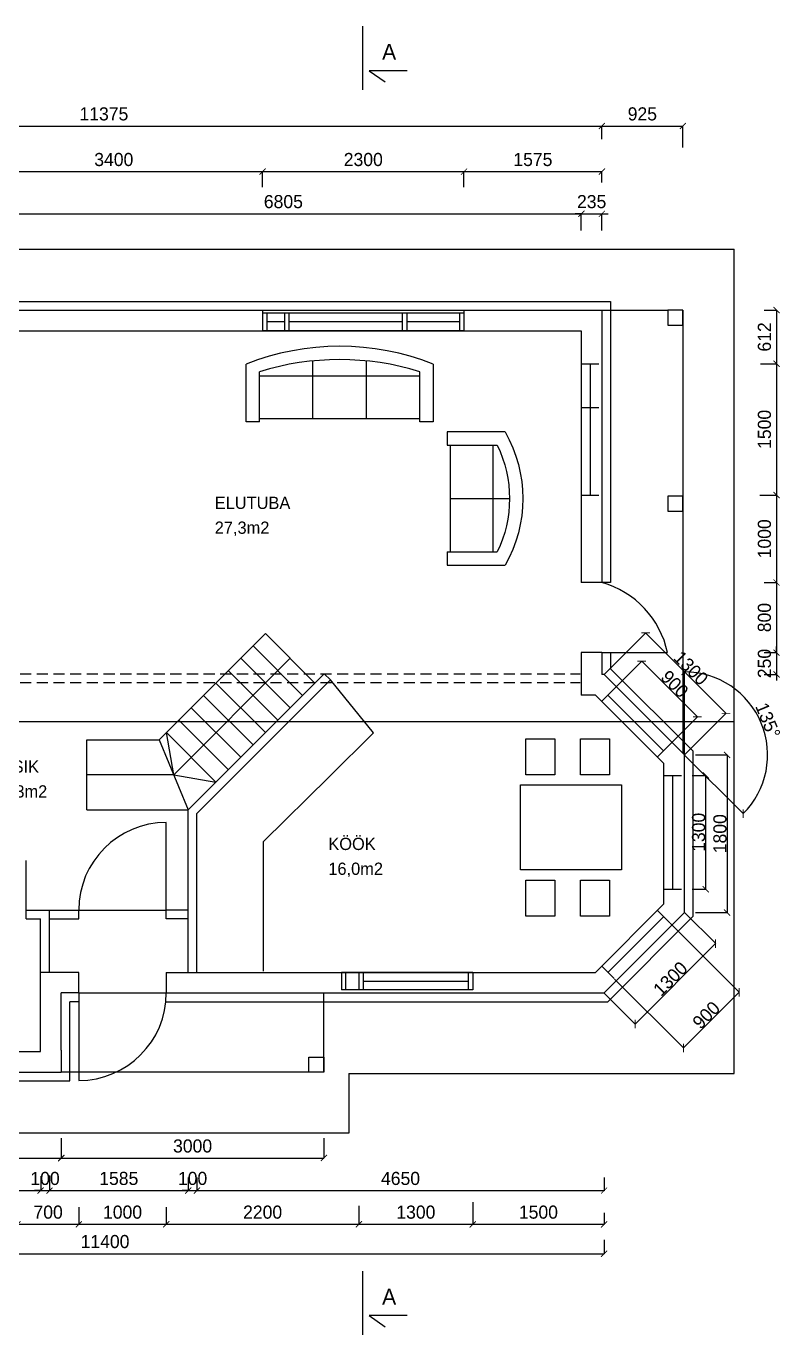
# Model space of a CAD drawing. Header units: millimetres. Extents: x -183747 to 314141, y 291435 to 411008.
# Drawn here: x -172692 to -164049, y 386376 to 401326 of the extents above; entities that cross this region are included whole.
import ezdxf

# ---------------------------------------------------------------- set-up
doc = ezdxf.new("R2010")
doc.units = ezdxf.units.MM
doc.linetypes.add('HIDDEN', pattern=[9.525, 6.35, -3.175])
for name, color, linetype in [('kivivooder', 254, 'Continuous'), ('kollane', 5, 'Continuous'), ('pun', 1, 'Continuous'), ('uks', 5, 'Continuous')]:
    doc.layers.add(name, color=color, linetype=linetype)
doc.dimstyles.new('ISO-25', dxfattribs={"dimtxt": 2.5, "dimasz": 2.5, "dimexe": 1.25, "dimexo": 0.625, "dimgap": 6.25, "dimtad": 1, "dimdec": 0, "dimtxsty": 'Standard', "dimcen": 2.5, "dimadec": 0, "dimazin": 0, "dimtfac": 1, "dimtdec": 0, "dimtmove": 0, "dimatfit": 3, "dimfxl": 0, "dimarcsym": 0})

# ---------------------------------------------------------------- blocks, each defined once
blk = doc.blocks.new('_ArchTick')
at = {"color": 0, "linetype": 'ByBlock', "const_width": 0.15}
blk.add_lwpolyline([(-0.5, -0.5), (0.5, 0.5)], dxfattribs=at)
blk = doc.blocks.new('*D58')
at = {"layer": 'Defpoints', "color": 0}
for p in [(-166116, 400185), (-177491, 399934), (-166116, 400029)]:
    blk.add_point(p, dxfattribs=at)
at = {"layer": 'pun', "color": 0, "lineweight": -2}
for p, q in [((-177491, 399940), (-177491, 400186)), ((-177491, 400185), (-166116, 400185)), ((-166116, 400036), (-166116, 400186))]:
    blk.add_line(p, q, dxfattribs=at)
at = {"layer": 'pun', "color": 0, "lineweight": -2, "xscale": 70, "yscale": 70, "zscale": 70, "rotation": 180}
blk.add_blockref('_ArchTick', (-177491, 400185), dxfattribs=at)
at = {"layer": 'pun', "color": 0, "lineweight": -2, "xscale": 70, "yscale": 70, "zscale": 70}
blk.add_blockref('_ArchTick', (-166116, 400185), dxfattribs=at)
at = {"layer": 'pun', "color": 0, "insert": (-171804, 400323), "char_height": 150, "attachment_point": 5}
blk.add_mtext('11375', dxfattribs=at)
blk = doc.blocks.new('*D56')
at = {"layer": 'Defpoints', "color": 0}
for p in [(-177491, 388630), (-172291, 388630), (-172291, 388394)]:
    blk.add_point(p, dxfattribs=at)
at = {"layer": 'pun', "color": 0, "lineweight": -2}
for p, q in [((-177491, 388623), (-177491, 388393)), ((-172291, 388623), (-172291, 388393)), ((-177491, 388394), (-172291, 388394))]:
    blk.add_line(p, q, dxfattribs=at)
at = {"layer": 'pun', "color": 0, "lineweight": -2, "xscale": 70, "yscale": 70, "zscale": 70, "rotation": 180}
blk.add_blockref('_ArchTick', (-177491, 388394), dxfattribs=at)
at = {"layer": 'pun', "color": 0, "lineweight": -2, "xscale": 70, "yscale": 70, "zscale": 70}
blk.add_blockref('_ArchTick', (-172291, 388394), dxfattribs=at)
at = {"layer": 'pun', "color": 0, "insert": (-174891, 388532), "char_height": 150, "attachment_point": 5}
blk.add_mtext('5200', dxfattribs=at)
blk = doc.blocks.new('*D54')
at = {"layer": 'Defpoints', "color": 0}
for p in [(-177491, 387467), (-166091, 387466), (-166091, 387303)]:
    blk.add_point(p, dxfattribs=at)
at = {"layer": 'pun', "color": 0, "lineweight": -2}
for p, q in [((-177491, 387461), (-177491, 387302)), ((-166091, 387460), (-166091, 387302)), ((-177491, 387303), (-166091, 387303))]:
    blk.add_line(p, q, dxfattribs=at)
at = {"layer": 'pun', "color": 0, "lineweight": -2, "xscale": 70, "yscale": 70, "zscale": 70, "rotation": 180}
blk.add_blockref('_ArchTick', (-177491, 387303), dxfattribs=at)
at = {"layer": 'pun', "color": 0, "lineweight": -2, "xscale": 70, "yscale": 70, "zscale": 70}
blk.add_blockref('_ArchTick', (-166091, 387303), dxfattribs=at)
at = {"layer": 'pun', "color": 0, "insert": (-171791, 387441), "char_height": 150, "attachment_point": 5}
blk.add_mtext('11400', dxfattribs=at)
blk = doc.blocks.new('*D38')
at = {"layer": 'Defpoints', "color": 0}
for p in [(-172426, 388195), (-170841, 388179), (-170841, 388024)]:
    blk.add_point(p, dxfattribs=at)
at = {"layer": 'pun', "color": 0, "lineweight": -2}
for p, q in [((-172426, 388189), (-172426, 388023)), ((-170841, 388172), (-170841, 388023)), ((-172426, 388024), (-170841, 388024))]:
    blk.add_line(p, q, dxfattribs=at)
at = {"layer": 'pun', "color": 0, "lineweight": -2, "xscale": 70, "yscale": 70, "zscale": 70, "rotation": 180}
blk.add_blockref('_ArchTick', (-172426, 388024), dxfattribs=at)
at = {"layer": 'pun', "color": 0, "lineweight": -2, "xscale": 70, "yscale": 70, "zscale": 70}
blk.add_blockref('_ArchTick', (-170841, 388024), dxfattribs=at)
at = {"layer": 'pun', "color": 0, "insert": (-171634, 388162), "char_height": 150, "attachment_point": 5}
blk.add_mtext('1585', dxfattribs=at)
blk = doc.blocks.new('*D36')
at = {"layer": 'Defpoints', "color": 0}
for p in [(-173641, 388212), (-172526, 388197), (-172526, 388024)]:
    blk.add_point(p, dxfattribs=at)
at = {"layer": 'pun', "color": 0, "lineweight": -2}
for p, q in [((-173641, 388205), (-173641, 388023)), ((-172526, 388190), (-172526, 388023)), ((-173641, 388024), (-172526, 388024))]:
    blk.add_line(p, q, dxfattribs=at)
at = {"layer": 'pun', "color": 0, "lineweight": -2, "xscale": 70, "yscale": 70, "zscale": 70, "rotation": 180}
blk.add_blockref('_ArchTick', (-173641, 388024), dxfattribs=at)
at = {"layer": 'pun', "color": 0, "lineweight": -2, "xscale": 70, "yscale": 70, "zscale": 70}
blk.add_blockref('_ArchTick', (-172526, 388024), dxfattribs=at)
at = {"layer": 'pun', "color": 0, "insert": (-173084, 388162), "char_height": 150, "attachment_point": 5}
blk.add_mtext('1115', dxfattribs=at)
blk = doc.blocks.new('*D35')
at = {"layer": 'Defpoints', "color": 0}
for p in [(-172791, 387841), (-172091, 387839), (-172091, 387639)]:
    blk.add_point(p, dxfattribs=at)
at = {"layer": 'pun', "color": 0, "lineweight": -2}
for p, q in [((-172791, 387835), (-172791, 387638)), ((-172091, 387833), (-172091, 387638)), ((-172791, 387639), (-172091, 387639))]:
    blk.add_line(p, q, dxfattribs=at)
at = {"layer": 'pun', "color": 0, "lineweight": -2, "xscale": 70, "yscale": 70, "zscale": 70, "rotation": 180}
blk.add_blockref('_ArchTick', (-172791, 387639), dxfattribs=at)
at = {"layer": 'pun', "color": 0, "lineweight": -2, "xscale": 70, "yscale": 70, "zscale": 70}
blk.add_blockref('_ArchTick', (-172091, 387639), dxfattribs=at)
at = {"layer": 'pun', "color": 0, "insert": (-172441, 387777), "char_height": 150, "attachment_point": 5}
blk.add_mtext('700', dxfattribs=at)
blk = doc.blocks.new('*D34')
at = {"layer": 'Defpoints', "color": 0}
for p in [(-172526, 388197), (-172426, 388201), (-172426, 388024)]:
    blk.add_point(p, dxfattribs=at)
at = {"layer": 'pun', "color": 0, "lineweight": -2}
for p, q in [((-172526, 388190), (-172526, 388023)), ((-172426, 388195), (-172426, 388023)), ((-172526, 388024), (-172596, 388024)), ((-172526, 388024), (-172426, 388024)), ((-172426, 388024), (-172356, 388024))]:
    blk.add_line(p, q, dxfattribs=at)
at = {"layer": 'pun', "color": 0, "lineweight": -2, "xscale": 70, "yscale": 70, "zscale": 70}
blk.add_blockref('_ArchTick', (-172526, 388024), dxfattribs=at)
at = {"layer": 'pun', "color": 0, "lineweight": -2, "xscale": 70, "yscale": 70, "zscale": 70, "rotation": 180}
blk.add_blockref('_ArchTick', (-172426, 388024), dxfattribs=at)
at = {"layer": 'pun', "color": 0, "insert": (-172476, 388162), "char_height": 150, "attachment_point": 5}
blk.add_mtext('100', dxfattribs=at)
blk = doc.blocks.new('*D31')
at = {"layer": 'Defpoints', "color": 0}
for p in [(-166351, 399183), (-173156, 399036), (-166351, 398985)]:
    blk.add_point(p, dxfattribs=at)
at = {"layer": 'pun', "color": 0, "lineweight": -2}
for p, q in [((-173156, 399042), (-173156, 399184)), ((-173156, 399183), (-166351, 399183)), ((-166351, 398991), (-166351, 399184))]:
    blk.add_line(p, q, dxfattribs=at)
at = {"layer": 'pun', "color": 0, "lineweight": -2, "xscale": 70, "yscale": 70, "zscale": 70, "rotation": 180}
blk.add_blockref('_ArchTick', (-173156, 399183), dxfattribs=at)
at = {"layer": 'pun', "color": 0, "lineweight": -2, "xscale": 70, "yscale": 70, "zscale": 70}
blk.add_blockref('_ArchTick', (-166351, 399183), dxfattribs=at)
at = {"layer": 'pun', "color": 0, "insert": (-169754, 399321), "char_height": 150, "attachment_point": 5}
blk.add_mtext('6805', dxfattribs=at)
blk = doc.blocks.new('*D28')
at = {"layer": 'Defpoints', "color": 0}
for p in [(-169991, 399664), (-173391, 399530), (-169991, 399480)]:
    blk.add_point(p, dxfattribs=at)
at = {"layer": 'pun', "color": 0, "lineweight": -2}
for p, q in [((-173391, 399537), (-173391, 399666)), ((-173391, 399664), (-169991, 399664)), ((-169991, 399487), (-169991, 399666))]:
    blk.add_line(p, q, dxfattribs=at)
at = {"layer": 'pun', "color": 0, "lineweight": -2, "xscale": 70, "yscale": 70, "zscale": 70, "rotation": 180}
blk.add_blockref('_ArchTick', (-173391, 399664), dxfattribs=at)
at = {"layer": 'pun', "color": 0, "lineweight": -2, "xscale": 70, "yscale": 70, "zscale": 70}
blk.add_blockref('_ArchTick', (-169991, 399664), dxfattribs=at)
at = {"layer": 'pun', "color": 0, "insert": (-171691, 399802), "char_height": 150, "attachment_point": 5}
blk.add_mtext('3400', dxfattribs=at)
blk = doc.blocks.new('Sofa - Roundback Loveseat 5 ft.')
at = {"linetype": 'Continuous'}
for p, q in [((-24, -33.99998), (-24, -11.46958)), ((0, -32.44198), (0, -5.99998)), ((24.00004, -33.99998), (24.00004, -11.46958)), ((-23.9998, -13.38178), (23.99986, -13.38178)), ((-24, -32.44198), (24.00004, -32.44198))]:
    blk.add_line(p, q, dxfattribs=at)
for points in [[(-24, -33.99998), (-30, -33.99998), (-30, -7.99998)], [(30.00004, -7.99998), (30.00004, -33.99998), (24.00004, -33.99998)]]:
    blk.add_lwpolyline(points, dxfattribs=at)
for centre, radius, start, end in [((0, -60.24998), 60.24998, 60.13715, 119.8628), ((0, -61.38438), 55.38444, 64.32083, 115.6792)]:
    blk.add_arc(centre, radius, start, end, dxfattribs=at)
blk = doc.blocks.new('*D19')
at = {"layer": 'Defpoints', "color": 0}
for p in [(-164317, 395970), (-164267, 394970), (-164121, 394970)]:
    blk.add_point(p, dxfattribs=at)
at = {"layer": 'pun', "color": 0, "lineweight": -2}
for p, q in [((-164311, 395970), (-164120, 395970)), ((-164121, 395970), (-164121, 394970)), ((-164261, 394970), (-164120, 394970))]:
    blk.add_line(p, q, dxfattribs=at)
at = {"layer": 'pun', "color": 0, "lineweight": -2, "xscale": 70, "yscale": 70, "zscale": 70}
for p, rotation in [((-164121, 395970), 90), ((-164121, 394970), 270)]:
    blk.add_blockref('_ArchTick', p, dxfattribs=dict(at, rotation=rotation))
at = {"layer": 'pun', "color": 0, "insert": (-164259, 395470), "char_height": 150, "attachment_point": 5, "rotation": 90}
blk.add_mtext('1000', dxfattribs=at)
blk = doc.blocks.new('*D17')
at = {"layer": 'Defpoints', "color": 0}
for p in [(-167591, 387735), (-166091, 387775), (-166091, 387639)]:
    blk.add_point(p, dxfattribs=at)
at = {"layer": 'pun', "color": 0, "lineweight": -2}
for p, q in [((-167591, 387729), (-167591, 387638)), ((-166091, 387769), (-166091, 387638)), ((-167591, 387639), (-166091, 387639))]:
    blk.add_line(p, q, dxfattribs=at)
at = {"layer": 'pun', "color": 0, "lineweight": -2, "xscale": 70, "yscale": 70, "zscale": 70, "rotation": 180}
blk.add_blockref('_ArchTick', (-167591, 387639), dxfattribs=at)
at = {"layer": 'pun', "color": 0, "lineweight": -2, "xscale": 70, "yscale": 70, "zscale": 70}
blk.add_blockref('_ArchTick', (-166091, 387639), dxfattribs=at)
at = {"layer": 'pun', "color": 0, "insert": (-166841, 387777), "char_height": 150, "attachment_point": 5}
blk.add_mtext('1500', dxfattribs=at)
blk = doc.blocks.new('*D16')
at = {"layer": 'Defpoints', "color": 0}
for p in [(-170741, 388178), (-166091, 388179), (-166091, 388024)]:
    blk.add_point(p, dxfattribs=at)
at = {"layer": 'pun', "color": 0, "lineweight": -2}
for p, q in [((-170741, 388172), (-170741, 388023)), ((-166091, 388172), (-166091, 388023)), ((-170741, 388024), (-166091, 388024))]:
    blk.add_line(p, q, dxfattribs=at)
at = {"layer": 'pun', "color": 0, "lineweight": -2, "xscale": 70, "yscale": 70, "zscale": 70, "rotation": 180}
blk.add_blockref('_ArchTick', (-170741, 388024), dxfattribs=at)
at = {"layer": 'pun', "color": 0, "lineweight": -2, "xscale": 70, "yscale": 70, "zscale": 70}
blk.add_blockref('_ArchTick', (-166091, 388024), dxfattribs=at)
at = {"layer": 'pun', "color": 0, "insert": (-168416, 388162), "char_height": 150, "attachment_point": 5}
blk.add_mtext('4650', dxfattribs=at)
blk = doc.blocks.new('*D14')
at = {"layer": 'Defpoints', "color": 0}
for p in [(-172091, 387839), (-171091, 387839), (-171091, 387639)]:
    blk.add_point(p, dxfattribs=at)
at = {"layer": 'pun', "color": 0, "lineweight": -2}
for p, q in [((-172091, 387833), (-172091, 387638)), ((-171091, 387833), (-171091, 387638)), ((-172091, 387639), (-171091, 387639))]:
    blk.add_line(p, q, dxfattribs=at)
at = {"layer": 'pun', "color": 0, "lineweight": -2, "xscale": 70, "yscale": 70, "zscale": 70, "rotation": 180}
blk.add_blockref('_ArchTick', (-172091, 387639), dxfattribs=at)
at = {"layer": 'pun', "color": 0, "lineweight": -2, "xscale": 70, "yscale": 70, "zscale": 70}
blk.add_blockref('_ArchTick', (-171091, 387639), dxfattribs=at)
at = {"layer": 'pun', "color": 0, "insert": (-171591, 387777), "char_height": 150, "attachment_point": 5}
blk.add_mtext('1000', dxfattribs=at)
blk = doc.blocks.new('*D13')
at = {"layer": 'Defpoints', "color": 0}
for p in [(-172291, 388630), (-169291, 388630), (-169291, 388396)]:
    blk.add_point(p, dxfattribs=at)
at = {"layer": 'pun', "color": 0, "lineweight": -2}
for p, q in [((-172291, 388624), (-172291, 388394)), ((-169291, 388624), (-169291, 388394)), ((-172291, 388396), (-169291, 388396))]:
    blk.add_line(p, q, dxfattribs=at)
at = {"layer": 'pun', "color": 0, "lineweight": -2, "xscale": 70, "yscale": 70, "zscale": 70, "rotation": 180}
blk.add_blockref('_ArchTick', (-172291, 388396), dxfattribs=at)
at = {"layer": 'pun', "color": 0, "lineweight": -2, "xscale": 70, "yscale": 70, "zscale": 70}
blk.add_blockref('_ArchTick', (-169291, 388396), dxfattribs=at)
at = {"layer": 'pun', "color": 0, "insert": (-170791, 388533), "char_height": 150, "attachment_point": 5}
blk.add_mtext('3000', dxfattribs=at)
blk = doc.blocks.new('*D12')
at = {"layer": 'Defpoints', "color": 0}
for p in [(-170841, 388172), (-170741, 388178), (-170741, 388024)]:
    blk.add_point(p, dxfattribs=at)
at = {"layer": 'pun', "color": 0, "lineweight": -2}
for p, q in [((-170841, 388166), (-170841, 388023)), ((-170741, 388172), (-170741, 388023)), ((-170841, 388024), (-170911, 388024)), ((-170841, 388024), (-170741, 388024)), ((-170741, 388024), (-170671, 388024))]:
    blk.add_line(p, q, dxfattribs=at)
at = {"layer": 'pun', "color": 0, "lineweight": -2, "xscale": 70, "yscale": 70, "zscale": 70}
blk.add_blockref('_ArchTick', (-170841, 388024), dxfattribs=at)
at = {"layer": 'pun', "color": 0, "lineweight": -2, "xscale": 70, "yscale": 70, "zscale": 70, "rotation": 180}
blk.add_blockref('_ArchTick', (-170741, 388024), dxfattribs=at)
at = {"layer": 'pun', "color": 0, "insert": (-170791, 388162), "char_height": 150, "attachment_point": 5}
blk.add_mtext('100', dxfattribs=at)
blk = doc.blocks.new('*D11')
at = {"layer": 'Defpoints', "color": 0}
for p in [(-171091, 387833), (-168891, 387735), (-168891, 387639)]:
    blk.add_point(p, dxfattribs=at)
at = {"layer": 'pun', "color": 0, "lineweight": -2}
for p, q in [((-171091, 387827), (-171091, 387638)), ((-168891, 387729), (-168891, 387638)), ((-171091, 387639), (-168891, 387639))]:
    blk.add_line(p, q, dxfattribs=at)
at = {"layer": 'pun', "color": 0, "lineweight": -2, "xscale": 70, "yscale": 70, "zscale": 70, "rotation": 180}
blk.add_blockref('_ArchTick', (-171091, 387639), dxfattribs=at)
at = {"layer": 'pun', "color": 0, "lineweight": -2, "xscale": 70, "yscale": 70, "zscale": 70}
blk.add_blockref('_ArchTick', (-168891, 387639), dxfattribs=at)
at = {"layer": 'pun', "color": 0, "insert": (-169991, 387777), "char_height": 150, "attachment_point": 5}
blk.add_mtext('2200', dxfattribs=at)
blk = doc.blocks.new('*D10')
at = {"layer": 'Defpoints', "color": 0}
for p in [(-168891, 387857), (-167591, 387899), (-167591, 387639)]:
    blk.add_point(p, dxfattribs=at)
at = {"layer": 'pun', "color": 0, "lineweight": -2}
for p, q in [((-168891, 387851), (-168891, 387638)), ((-167591, 387893), (-167591, 387638)), ((-168891, 387639), (-167591, 387639))]:
    blk.add_line(p, q, dxfattribs=at)
at = {"layer": 'pun', "color": 0, "lineweight": -2, "xscale": 70, "yscale": 70, "zscale": 70, "rotation": 180}
blk.add_blockref('_ArchTick', (-168891, 387639), dxfattribs=at)
at = {"layer": 'pun', "color": 0, "lineweight": -2, "xscale": 70, "yscale": 70, "zscale": 70}
blk.add_blockref('_ArchTick', (-167591, 387639), dxfattribs=at)
at = {"layer": 'pun', "color": 0, "insert": (-168241, 387777), "char_height": 150, "attachment_point": 5}
blk.add_mtext('1300', dxfattribs=at)
blk = doc.blocks.new('*D83')
at = {"layer": 'Defpoints', "color": 0}
for p in [(-165054, 393001), (-165054, 391201), (-164686, 391201)]:
    blk.add_point(p, dxfattribs=at)
at = {"layer": 'pun', "color": 0, "lineweight": -2}
for p, q in [((-165048, 393001), (-164685, 393001)), ((-164686, 393001), (-164686, 391201)), ((-165048, 391201), (-164685, 391201))]:
    blk.add_line(p, q, dxfattribs=at)
at = {"layer": 'pun', "color": 0, "lineweight": -2, "xscale": 70, "yscale": 70, "zscale": 70}
for p, rotation in [((-164686, 393001), 90), ((-164686, 391201), 270)]:
    blk.add_blockref('_ArchTick', p, dxfattribs=dict(at, rotation=rotation))
at = {"layer": 'pun', "color": 0, "insert": (-164767, 392101), "char_height": 150, "attachment_point": 5, "rotation": 90}
blk.add_mtext('1800', dxfattribs=at)
blk = doc.blocks.new('*D82')
at = {"layer": 'Defpoints', "color": 0}
for p in [(-166091, 393920), (-165172, 393001), (-165172, 393001), (-164223, 393001), (-165172, 391201)]:
    blk.add_point(p, dxfattribs=at)
at = {"layer": 'pun', "color": 0, "lineweight": -2}
for p, q in [((-165172, 393007), (-165172, 393951)), ((-165168, 392996), (-164500, 392329))]:
    blk.add_line(p, q, dxfattribs=at)
blk.add_arc((-165172, 393001), 949, 315, 90, dxfattribs=at)
at = {"layer": 'pun', "color": 0, "lineweight": -2, "xscale": 70, "yscale": 70, "zscale": 70}
for p, rotation in [((-165172, 393950), 180.0000000000004), ((-164501, 392330), 224.999999999998)]:
    blk.add_blockref('_ArchTick', p, dxfattribs=dict(at, rotation=rotation))
at = {"layer": 'pun', "color": 0, "insert": (-164220, 393395), "char_height": 150, "attachment_point": 5, "rotation": 292.5}
blk.add_mtext('135°', dxfattribs=at)
blk = doc.blocks.new('*D81')
at = {"layer": 'Defpoints', "color": 0}
for p in [(-165172, 391201), (-164817, 390846), (-166091, 390282)]:
    blk.add_point(p, dxfattribs=at)
at = {"layer": 'pun', "color": 0, "lineweight": -2}
for p, q in [((-165168, 391196), (-164816, 390845)), ((-165737, 389927), (-164817, 390846)), ((-166087, 390277), (-165736, 389926))]:
    blk.add_line(p, q, dxfattribs=at)
at = {"layer": 'pun', "color": 0, "lineweight": -2, "xscale": 70, "yscale": 70, "zscale": 70}
for p, rotation in [((-164817, 390846), 45), ((-165737, 389927), 225)]:
    blk.add_blockref('_ArchTick', p, dxfattribs=dict(at, rotation=rotation))
at = {"layer": 'pun', "color": 0, "insert": (-165334, 390444), "char_height": 150, "attachment_point": 5, "rotation": 45}
blk.add_mtext('1300', dxfattribs=at)
blk = doc.blocks.new('*D80')
at = {"layer": 'Defpoints', "color": 0}
for p in [(-165340, 391082), (-165977, 390446), (-164548, 390290)]:
    blk.add_point(p, dxfattribs=at)
at = {"layer": 'pun', "color": 0, "lineweight": -2}
for p, q in [((-165336, 391078), (-164547, 390289)), ((-165972, 390441), (-165183, 389653)), ((-165184, 389654), (-164548, 390290))]:
    blk.add_line(p, q, dxfattribs=at)
at = {"layer": 'pun', "color": 0, "lineweight": -2, "xscale": 70, "yscale": 70, "zscale": 70}
for p, rotation in [((-164548, 390290), 45), ((-165184, 389654), 225)]:
    blk.add_blockref('_ArchTick', p, dxfattribs=dict(at, rotation=rotation))
at = {"layer": 'pun', "color": 0, "insert": (-164924, 390029), "char_height": 150, "attachment_point": 5, "rotation": 45}
blk.add_mtext('900', dxfattribs=at)
blk = doc.blocks.new('*D79')
at = {"layer": 'Defpoints', "color": 0}
for p in [(-164267, 394170), (-164267, 393920), (-164121, 393920)]:
    blk.add_point(p, dxfattribs=at)
at = {"layer": 'pun', "color": 0, "lineweight": -2}
for p, q in [((-164121, 394170), (-164121, 394240)), ((-164261, 394170), (-164120, 394170)), ((-164121, 394170), (-164121, 393920)), ((-164261, 393920), (-164120, 393920)), ((-164121, 393920), (-164121, 393850))]:
    blk.add_line(p, q, dxfattribs=at)
at = {"layer": 'pun', "color": 0, "lineweight": -2, "xscale": 70, "yscale": 70, "zscale": 70}
for p, rotation in [((-164121, 394170), 270), ((-164121, 393920), 90)]:
    blk.add_blockref('_ArchTick', p, dxfattribs=dict(at, rotation=rotation))
at = {"layer": 'pun', "color": 0, "insert": (-164259, 394045), "char_height": 150, "attachment_point": 5, "rotation": 90}
blk.add_mtext('250', dxfattribs=at)
blk = doc.blocks.new('*D78')
at = {"layer": 'Defpoints', "color": 0}
for p in [(-164267, 394970), (-164267, 394170), (-164121, 394170)]:
    blk.add_point(p, dxfattribs=at)
at = {"layer": 'pun', "color": 0, "lineweight": -2}
for p, q in [((-164261, 394970), (-164120, 394970)), ((-164121, 394970), (-164121, 394170)), ((-164261, 394170), (-164120, 394170))]:
    blk.add_line(p, q, dxfattribs=at)
at = {"layer": 'pun', "color": 0, "lineweight": -2, "xscale": 70, "yscale": 70, "zscale": 70}
for p, rotation in [((-164121, 394970), 90), ((-164121, 394170), 270)]:
    blk.add_blockref('_ArchTick', p, dxfattribs=dict(at, rotation=rotation))
at = {"layer": 'pun', "color": 0, "insert": (-164259, 394570), "char_height": 150, "attachment_point": 5, "rotation": 90}
blk.add_mtext('800', dxfattribs=at)
blk = doc.blocks.new('*D77')
at = {"layer": 'Defpoints', "color": 0}
for p in [(-165661, 394072), (-165981, 393751), (-165345, 393115)]:
    blk.add_point(p, dxfattribs=at)
at = {"layer": 'pun', "color": 0, "lineweight": -2}
for p, q in [((-165977, 393756), (-165660, 394073)), ((-165024, 393436), (-165661, 394072)), ((-165340, 393119), (-165023, 393436))]:
    blk.add_line(p, q, dxfattribs=at)
at = {"layer": 'pun', "color": 0, "lineweight": -2, "xscale": 70, "yscale": 70, "zscale": 70}
for p, rotation in [((-165661, 394072), 134.9999999999974), ((-165024, 393436), 314.9999999999974)]:
    blk.add_blockref('_ArchTick', p, dxfattribs=dict(at, rotation=rotation))
at = {"layer": 'pun', "color": 0, "insert": (-165285, 393811), "char_height": 150, "attachment_point": 5, "rotation": 315}
blk.add_mtext('900', dxfattribs=at)
blk = doc.blocks.new('*D76')
at = {"layer": 'Defpoints', "color": 0}
for p in [(-166096, 393916), (-164697, 393476), (-165177, 392996)]:
    blk.add_point(p, dxfattribs=at)
at = {"layer": 'pun', "color": 0, "lineweight": -2}
for p, q in [((-166091, 393920), (-165615, 394396)), ((-165616, 394395), (-164697, 393476)), ((-165172, 393001), (-164696, 393477))]:
    blk.add_line(p, q, dxfattribs=at)
at = {"layer": 'pun', "color": 0, "lineweight": -2, "xscale": 70, "yscale": 70, "zscale": 70}
for p, rotation in [((-165616, 394395), 135), ((-164697, 393476), 315)]:
    blk.add_blockref('_ArchTick', p, dxfattribs=dict(at, rotation=rotation))
at = {"layer": 'pun', "color": 0, "insert": (-165099, 393993), "char_height": 150, "attachment_point": 5, "rotation": 315}
blk.add_mtext('1300', dxfattribs=at)
blk = doc.blocks.new('*D75')
at = {"layer": 'Defpoints', "color": 0}
for p in [(-165089, 392767), (-164929, 392767), (-165089, 391467)]:
    blk.add_point(p, dxfattribs=at)
at = {"layer": 'pun', "color": 0, "lineweight": -2}
for p, q in [((-165083, 392767), (-164928, 392767)), ((-164929, 391467), (-164929, 392767)), ((-165083, 391467), (-164928, 391467))]:
    blk.add_line(p, q, dxfattribs=at)
at = {"layer": 'pun', "color": 0, "lineweight": -2, "xscale": 70, "yscale": 70, "zscale": 70}
for p, rotation in [((-164929, 392767), 90), ((-164929, 391467), 270)]:
    blk.add_blockref('_ArchTick', p, dxfattribs=dict(at, rotation=rotation))
at = {"layer": 'pun', "color": 0, "insert": (-165011, 392117), "char_height": 150, "attachment_point": 5, "rotation": 90}
blk.add_mtext('1300', dxfattribs=at)
blk = doc.blocks.new('*D73')
at = {"layer": 'Defpoints', "color": 0}
for p in [(-166116, 399664), (-167691, 399480), (-166116, 399534)]:
    blk.add_point(p, dxfattribs=at)
at = {"layer": 'pun', "color": 0, "lineweight": -2}
for p, q in [((-167691, 399487), (-167691, 399666)), ((-167691, 399664), (-166116, 399664)), ((-166116, 399540), (-166116, 399666))]:
    blk.add_line(p, q, dxfattribs=at)
at = {"layer": 'pun', "color": 0, "lineweight": -2, "xscale": 70, "yscale": 70, "zscale": 70, "rotation": 180}
blk.add_blockref('_ArchTick', (-167691, 399664), dxfattribs=at)
at = {"layer": 'pun', "color": 0, "lineweight": -2, "xscale": 70, "yscale": 70, "zscale": 70}
blk.add_blockref('_ArchTick', (-166116, 399664), dxfattribs=at)
at = {"layer": 'pun', "color": 0, "insert": (-166904, 399802), "char_height": 150, "attachment_point": 5}
blk.add_mtext('1575', dxfattribs=at)
blk = doc.blocks.new('*D72')
at = {"layer": 'Defpoints', "color": 0}
for p in [(-166116, 399183), (-166351, 398985), (-166116, 398985)]:
    blk.add_point(p, dxfattribs=at)
at = {"layer": 'pun', "color": 0, "lineweight": -2}
for p, q in [((-166351, 399183), (-166421, 399183)), ((-166351, 398991), (-166351, 399184)), ((-166351, 399183), (-166116, 399183)), ((-166116, 398991), (-166116, 399184)), ((-166116, 399183), (-166046, 399183))]:
    blk.add_line(p, q, dxfattribs=at)
at = {"layer": 'pun', "color": 0, "lineweight": -2, "xscale": 70, "yscale": 70, "zscale": 70}
blk.add_blockref('_ArchTick', (-166351, 399183), dxfattribs=at)
at = {"layer": 'pun', "color": 0, "lineweight": -2, "xscale": 70, "yscale": 70, "zscale": 70, "rotation": 180}
blk.add_blockref('_ArchTick', (-166116, 399183), dxfattribs=at)
at = {"layer": 'pun', "color": 0, "insert": (-166233, 399321), "char_height": 150, "attachment_point": 5}
blk.add_mtext('235', dxfattribs=at)
blk = doc.blocks.new('*D71')
at = {"layer": 'Defpoints', "color": 0}
for p in [(-167691, 399664), (-169991, 399480), (-167691, 399480)]:
    blk.add_point(p, dxfattribs=at)
at = {"layer": 'pun', "color": 0, "lineweight": -2}
for p, q in [((-169991, 399487), (-169991, 399666)), ((-169991, 399664), (-167691, 399664)), ((-167691, 399487), (-167691, 399666))]:
    blk.add_line(p, q, dxfattribs=at)
at = {"layer": 'pun', "color": 0, "lineweight": -2, "xscale": 70, "yscale": 70, "zscale": 70, "rotation": 180}
blk.add_blockref('_ArchTick', (-169991, 399664), dxfattribs=at)
at = {"layer": 'pun', "color": 0, "lineweight": -2, "xscale": 70, "yscale": 70, "zscale": 70}
blk.add_blockref('_ArchTick', (-167691, 399664), dxfattribs=at)
at = {"layer": 'pun', "color": 0, "insert": (-168841, 399802), "char_height": 150, "attachment_point": 5}
blk.add_mtext('2300', dxfattribs=at)
blk = doc.blocks.new('Sofa - Roundback 7 ft.')
at = {"linetype": 'Continuous'}
for p, q in [((-36.000027, -34), (-36.000027, -11.4696)), ((-12.00002, -32.4421), (-12.00003, -6.5971)), ((11.99997, -32.4421), (11.99998, -6.5971)), ((35.99998, -34), (35.99998, -11.4696)), ((-35.999844, -13.3819), (35.9998, -13.3819)), ((-36.000027, -32.4421), (35.99998, -32.4421))]:
    blk.add_line(p, q, dxfattribs=at)
for points in [[(-36.000027, -34), (-42.000027, -34), (-42.000027, -8)], [(41.99998, -8), (41.99998, -34), (35.99998, -34)]]:
    blk.add_lwpolyline(points, dxfattribs=at)
for centre, radius, start, end in [((0, -114.25), 114.25, 68.43141, 111.5686), ((-0.00001, -127.1968), 121.1968, 72.72033, 107.2797)]:
    blk.add_arc(centre, radius, start, end, dxfattribs=at)
blk = doc.blocks.new('*D70')
at = {"layer": 'Defpoints', "color": 0}
for p in [(-165191, 400185), (-166116, 400036), (-165191, 399933)]:
    blk.add_point(p, dxfattribs=at)
at = {"layer": 'pun', "color": 0, "lineweight": -2}
for p, q in [((-166116, 400042), (-166116, 400186)), ((-166116, 400185), (-165191, 400185)), ((-165191, 399939), (-165191, 400186))]:
    blk.add_line(p, q, dxfattribs=at)
at = {"layer": 'pun', "color": 0, "lineweight": -2, "xscale": 70, "yscale": 70, "zscale": 70, "rotation": 180}
blk.add_blockref('_ArchTick', (-166116, 400185), dxfattribs=at)
at = {"layer": 'pun', "color": 0, "lineweight": -2, "xscale": 70, "yscale": 70, "zscale": 70}
blk.add_blockref('_ArchTick', (-165191, 400185), dxfattribs=at)
at = {"layer": 'pun', "color": 0, "insert": (-165654, 400323), "char_height": 150, "attachment_point": 5}
blk.add_mtext('925', dxfattribs=at)
blk = doc.blocks.new('*D69')
at = {"layer": 'Defpoints', "color": 0}
for p in [(-164267, 398082), (-164311, 397470), (-164121, 397470)]:
    blk.add_point(p, dxfattribs=at)
at = {"layer": 'pun', "color": 0, "lineweight": -2}
for p, q in [((-164261, 398082), (-164120, 398082)), ((-164121, 398082), (-164121, 397470)), ((-164305, 397470), (-164120, 397470))]:
    blk.add_line(p, q, dxfattribs=at)
at = {"layer": 'pun', "color": 0, "lineweight": -2, "xscale": 70, "yscale": 70, "zscale": 70}
for p, rotation in [((-164121, 398082), 90), ((-164121, 397470), 270)]:
    blk.add_blockref('_ArchTick', p, dxfattribs=dict(at, rotation=rotation))
at = {"layer": 'pun', "color": 0, "insert": (-164259, 397776), "char_height": 150, "attachment_point": 5, "rotation": 90}
blk.add_mtext('612', dxfattribs=at)
blk = doc.blocks.new('*D68')
at = {"layer": 'Defpoints', "color": 0}
for p in [(-164311, 397470), (-164317, 395970), (-164121, 395970)]:
    blk.add_point(p, dxfattribs=at)
at = {"layer": 'pun', "color": 0, "lineweight": -2}
for p, q in [((-164305, 397470), (-164120, 397470)), ((-164121, 397470), (-164121, 395970)), ((-164311, 395970), (-164120, 395970))]:
    blk.add_line(p, q, dxfattribs=at)
at = {"layer": 'pun', "color": 0, "lineweight": -2, "xscale": 70, "yscale": 70, "zscale": 70}
for p, rotation in [((-164121, 397470), 90), ((-164121, 395970), 270)]:
    blk.add_blockref('_ArchTick', p, dxfattribs=dict(at, rotation=rotation))
at = {"layer": 'pun', "color": 0, "insert": (-164259, 396720), "char_height": 150, "attachment_point": 5, "rotation": 90}
blk.add_mtext('1500', dxfattribs=at)

msp = doc.modelspace()

# ---------------------------------------------------------------- linework, layer by layer
for p, q in [((-177591.3601, 398181.64492), (-166015.96313, 398181.64492)), ((-166015.96313, 398181.64492), (-166015.96313, 394970.12255)), ((-173391.3601, 398081.64492), (-166115.96313, 398081.64492)), ((-166115.96313, 398081.64492), (-166115.96313, 394970.12255)), ((-166115.96313, 398081.64492), (-166115.96313, 394970.12255)), ((-173156.3601, 397846.64492), (-166350.96313, 397846.64492)), ((-166350.96313, 397846.64492), (-166350.96313, 394970.12255)), ((-166015.96313, 394970.12255), (-166350.96313, 394970.12255)), ((-166115.96313, 394170.12255), (-166350.96313, 394170.12255)), ((-166350.96313, 394170.12255), (-166350.96313, 393685.12255)), ((-166115.96313, 394170.12255), (-166115.96313, 393920.12255)), ((-166015.96313, 394170.12255), (-166015.96313, 393986.14694)), ((-169286.73009, 393928.70935), (-169216.01941, 393857.99868)), ((-166073.96313, 393962.12255), (-166073.96313, 393962.12255)), ((-166015.96313, 393986.14694), (-165072.12129, 393042.30509)), ((-170741.3601, 392332.65799), (-169216.01941, 393857.99868)), ((-166091.3601, 393920.12255), (-166115.96313, 393920.12255)), ((-166091.3601, 393920.12255), (-165172.12129, 393000.88374)), ((-166188.70029, 393685.12255), (-166350.96313, 393685.12255)), ((-166188.70029, 393685.12255), (-165407.12129, 392903.54355)), ((-165072.12129, 391159.46238), (-165072.12129, 393042.30509)), ((-165407.12129, 391298.22392), (-165407.12129, 392903.54355)), ((-165172.12129, 391200.88374), (-165172.12129, 393000.88374)), ((-170841.3601, 390531.64492), (-170841.3601, 392374.07934)), ((-170741.3601, 390516.64492), (-170741.3601, 392332.65799)), ((-166188.70029, 390516.64492), (-165407.12129, 391298.22392)), ((-172690.38355, 391128.70935), (-172690.38355, 391228.70935)), ((-172690.38355, 391228.70935), (-172426.3601, 391228.70935)), ((-172690.38355, 391128.70935), (-172526.3601, 391128.70935)), ((-172526.3601, 390516.64492), (-172526.3601, 391128.70935)), ((-172426.3601, 391228.70935), (-172091.3601, 391228.70935)), ((-172426.3601, 390516.64492), (-172426.3601, 391228.70935)), ((-172426.3601, 391128.70935), (-172091.3601, 391128.70935)), ((-172091.3601, 391128.70935), (-172091.3601, 391228.70935)), ((-171091.3601, 391128.70935), (-171091.3601, 391228.70935)), ((-170841.3601, 391228.70935), (-171091.3601, 391228.70935)), ((-170841.3601, 391128.70935), (-171091.3601, 391128.70935)), ((-170841.3601, 390516.64492), (-170841.3601, 391128.70935)), ((-166091.3601, 390281.64492), (-165172.12129, 391200.88374)), ((-166049.93875, 390181.64492), (-165072.12129, 391159.46238)), ((-172526.3601, 389613.70935), (-172526.3601, 390516.64492)), ((-172091.3601, 390516.64492), (-172526.3601, 390516.64492)), ((-172091.3601, 390281.64492), (-172091.3601, 390516.64492)), ((-171091.3601, 390516.64492), (-171091.3601, 390281.64492)), ((-171091.3601, 390516.64492), (-167438.7371, 390516.64492)), ((-167438.7371, 390516.64492), (-166188.70029, 390516.64492)), ((-172291.3601, 389628.70935), (-172291.3601, 390281.64492)), ((-172091.3601, 390281.64492), (-172291.3601, 390281.64492)), ((-171091.3601, 390281.64492), (-167438.7371, 390281.64492)), ((-167438.7371, 390281.64492), (-166091.3601, 390281.64492)), ((-172091.3601, 390181.64492), (-172191.3601, 390181.64492)), ((-172191.3601, 389278.70935), (-172191.3601, 390181.64492)), ((-171091.3601, 390181.64492), (-167438.7371, 390181.64492)), ((-167438.7371, 390181.64492), (-166049.93875, 390181.64492)), ((-177256.3601, 389613.70935), (-172526.3601, 389613.70935)), ((-172291.3601, 389628.70935), (-172291.3601, 389378.70935)), ((-177491.3601, 389378.70935), (-172291.3601, 389378.70935)), ((-177591.3601, 389278.70935), (-172191.3601, 389278.70935))]:
    msp.add_line(p, q)
for points in [[(-165361.95753, 398081.64492), (-165361.95753, 397910.88267), (-165191.3601, 397910.88267), (-165191.3601, 398081.64492)], [(-165361.95753, 395957.99983), (-165361.95753, 395787.23757), (-165191.3601, 395787.23757), (-165191.3601, 395957.99983)], [(-169462.12236, 389549.30678), (-169291.3601, 389549.30678), (-169291.3601, 389378.70935), (-169462.12236, 389378.70935)]]:
    msp.add_lwpolyline(points, close=True)
at = {"layer": 'kivivooder'}
for p, q in [((-169991.3601, 398081.64492), (-169991.3601, 397846.64492)), ((-167691.3601, 398046.64492), (-169991.3601, 398046.64492)), ((-169941.3601, 398046.64492), (-169941.3601, 397846.64492)), ((-169741.3601, 398046.64492), (-169741.3601, 397846.64492)), ((-169691.3601, 398046.64492), (-169691.3601, 397846.64492)), ((-168395.39664, 398046.64492), (-168395.39664, 397846.64492)), ((-168345.39664, 398046.64492), (-168345.39664, 397846.64492)), ((-167741.3601, 398046.64492), (-167741.3601, 397846.64492)), ((-167691.3601, 398081.64492), (-167691.3601, 397846.64492)), ((-167691.3601, 397846.64492), (-169991.3601, 397846.64492)), ((-169741.3601, 397946.64492), (-169941.3601, 397946.64492)), ((-168395.39664, 397946.64492), (-169691.3601, 397946.64492)), ((-167741.3601, 397946.64492), (-168345.39664, 397946.64492)), ((-164606.3601, 393378.84152), (-181191.3601, 393378.84152)), ((-172091.3601, 391228.70935), (-171091.3601, 391228.70935)), ((-169091.9851, 390516.64492), (-169091.9851, 390316.64492)), ((-167591.3601, 390516.64492), (-169091.9851, 390516.64492)), ((-169042.6101, 390516.64492), (-169042.6101, 390316.64492)), ((-168891.9851, 390516.64492), (-168891.9851, 390316.64492)), ((-168841.9851, 390516.64492), (-168841.9851, 390316.64492)), ((-167641.9851, 390516.64492), (-167641.9851, 390316.64492)), ((-167591.3601, 390516.64492), (-167591.3601, 390316.64492)), ((-168841.9851, 390416.64492), (-167641.9851, 390416.64492)), ((-167591.3601, 390316.64492), (-169091.9851, 390316.64492))]:
    msp.add_line(p, q, dxfattribs=at)
at = {"layer": 'kollane'}
msp.add_line((-170841.3601, 392374.07934), (-170607.04553, 392608.39392), dxfattribs=at)
at = {"layer": 'pun', "linetype": 'HIDDEN', "ltscale": 20}
for p, q in [((-173141.3601, 393928.70935), (-166365.96313, 393928.70935)), ((-173141.3601, 393828.70935), (-166365.96313, 393828.70935))]:
    msp.add_line(p, q, dxfattribs=at)
at = {"layer": 'pun'}
for p, q in [((-168724.40658, 393252.5089), (-169216.01941, 393857.99868)), ((-169232.23848, 392749.89002), (-168724.40658, 393252.5089)), ((-169979.22436, 392010.57215), (-169232.23848, 392749.89002)), ((-169979.22436, 390531.64492), (-169979.22436, 392010.57215))]:
    msp.add_line(p, q, dxfattribs=at)
for points in [[(-166983.4606, 393183.66111), (-166654.40998, 393183.66111), (-166654.40998, 392772.74486), (-166983.4606, 392772.74486)], [(-166358.7152, 393183.66111), (-166029.66458, 393183.66111), (-166029.66458, 392772.74486), (-166358.7152, 392772.74486)], [(-167047.15828, 391689.69783), (-167047.15828, 392661.05319), (-165890.1217, 392661.05319), (-165890.1217, 391689.69783)], [(-166983.4606, 391571.29331), (-166654.40998, 391571.29331), (-166654.40998, 391160.37706), (-166983.4606, 391160.37706)], [(-166358.7152, 391571.29331), (-166029.66458, 391571.29331), (-166029.66458, 391160.37706), (-166358.7152, 391160.37706)]]:
    msp.add_lwpolyline(points, close=True, dxfattribs=at)
at = {"layer": 'uks'}
for p, q in [((-168847.84413, 400597.33358), (-168847.84413, 401326.06206)), ((-168338.25838, 400816.89295), (-168775.24983, 400816.89295)), ((-168775.24983, 400816.89295), (-168593.17008, 400689.60067)), ((-173706.3601, 398778.70935), (-164606.3601, 398778.70935)), ((-164606.3601, 389362.3374), (-164606.3601, 398778.70935)), ((-169991.3601, 398046.64492), (-169991.3601, 397846.64492)), ((-167691.3601, 398046.64492), (-167691.3601, 397846.64492)), ((-166115.96313, 398081.64492), (-165361.95753, 398081.64492)), ((-165191.3601, 398081.64492), (-165191.3601, 393020.12255)), ((-166350.96313, 397470.12255), (-166150.96313, 397470.12255)), ((-166250.96313, 397470.12255), (-166250.96313, 395970.12255)), ((-166350.96313, 396970.12255), (-166150.96313, 396970.12255)), ((-166350.96313, 395970.12255), (-166150.96313, 395970.12255)), ((-169958.57468, 394388.23561), (-171172.73095, 393174.07934)), ((-169958.57468, 394388.23561), (-169392.88926, 393822.55019)), ((-170099.99604, 394246.81426), (-169534.31061, 393681.12883)), ((-169675.73197, 394105.3929), (-171007.04553, 392774.07934)), ((-170241.41739, 394105.3929), (-169675.73197, 393539.70748)), ((-166115.96313, 394170.12255), (-165365.96313, 394170.12255)), ((-170841.3601, 392374.07934), (-169286.73009, 393928.70935)), ((-170382.83875, 393963.97154), (-169817.15333, 393398.28612)), ((-170607.04553, 392608.39392), (-169392.88926, 393822.55019)), ((-170524.26011, 393822.55019), (-169958.57468, 393256.86476)), ((-170665.68146, 393681.12883), (-170099.99604, 393115.44341)), ((-166118.03181, 393614.45407), (-165976.61046, 393755.87543)), ((-166047.32114, 393685.16475), (-165410.92503, 393048.76865)), ((-170807.10282, 393539.70748), (-170241.41739, 392974.02205)), ((-170948.52418, 393398.28612), (-170382.83875, 392832.60069)), ((-171089.94553, 393256.86476), (-170524.26011, 392691.17934)), ((-171007.04553, 392774.07934), (-171089.94553, 393256.86476)), ((-172000.16804, 392374.07934), (-172000.16804, 393174.07934)), ((-172000.16804, 393174.07934), (-171600.16804, 393174.07934)), ((-171600.16804, 393174.07934), (-171172.73095, 393174.07934)), ((-171172.73095, 393174.07934), (-170841.3601, 392374.07934)), ((-165481.63571, 392978.05797), (-165340.21435, 393119.47933)), ((-171600.16804, 392774.07934), (-172000.16804, 392774.07934)), ((-171007.04553, 392774.07934), (-171600.16804, 392774.07934)), ((-171007.04553, 392774.07934), (-170524.26011, 392691.17934)), ((-165407.12129, 392767.40283), (-165207.12129, 392767.40283)), ((-165307.12129, 391467.40283), (-165307.12129, 392767.40283)), ((-172000.16804, 392374.07934), (-171600.16804, 392374.07934)), ((-171600.16804, 392374.07934), (-170841.3601, 392374.07934)), ((-171091.3601, 391228.70935), (-171091.3601, 392228.70935)), ((-172690.38355, 391228.70935), (-172690.38355, 391794.82474)), ((-165407.12129, 391467.40283), (-165207.12129, 391467.40283)), ((-166047.32114, 390516.60272), (-165410.92503, 391152.99882)), ((-165481.63571, 391223.7095), (-165340.21435, 391082.28814)), ((-167591.3601, 390516.64492), (-167591.3601, 390316.64492)), ((-167591.3601, 390516.64492), (-167591.3601, 390316.64492)), ((-166118.03181, 390587.3134), (-165976.61046, 390445.89204)), ((-172091.3601, 390281.64492), (-171091.3601, 390281.64492)), ((-172091.3601, 390281.64492), (-172091.3601, 389281.64492)), ((-169291.3601, 389378.70935), (-169291.3601, 390281.64492)), ((-169291.3601, 389378.70935), (-172291.3601, 389378.70935)), ((-169006.3601, 389362.3374), (-164606.3601, 389362.3374)), ((-169006.3601, 389362.3374), (-169006.3601, 388681.64492)), ((-169006.3601, 388681.64492), (-178106.3601, 388681.64492)), ((-168847.84413, 386376.28978), (-168847.84413, 387105.01826)), ((-168338.25838, 386595.84915), (-168775.24983, 386595.84915)), ((-168775.24983, 386595.84915), (-168593.17008, 386468.55687))]:
    msp.add_line(p, q, dxfattribs=at)
for centre, radius, start, end in [((-166405.508, 393947.11174), 1063.19676, 12.107993724, 74.196785744), ((-171091.3601, 391228.70935), 1000, 90, 180), ((-172091.3601, 390281.64492), 1000, 270, 0)]:
    msp.add_arc(centre, radius, start, end, dxfattribs=at)

# ---------------------------------------------------------------- block references
at = {"layer": 'pun', "xscale": 25.40000000000146, "yscale": 25.39999999999998, "zscale": 25.4}
msp.add_blockref('Sofa - Roundback 7 ft.', (-169110.92491, 397669.77155), dxfattribs=at)
at = {"layer": 'pun', "xscale": -25.40000000000146, "yscale": 25.40000000000001, "zscale": 25.4, "rotation": 270}
msp.add_blockref('Sofa - Roundback Loveseat 5 ft.', (-167019.26022, 395929.04236), dxfattribs=at)

# ---------------------------------------------------------------- texts
at = {"layer": 'uks'}
for s, height, p in [('A', 180, (-168626.34031, 400943.17857)), ('ELUTUBA', 140, (-170538.17804, 395810.81574)), ('27,3m2', 140, (-170538.17804, 395526.93249)), ('ESIK', 140, (-172971.17312, 392798.06319)), ('8,3m2', 140, (-172971.17312, 392514.17995)), ('KÖÖK', 140, (-169240.54368, 391914.6179)), ('16,0m2', 140, (-169240.54368, 391630.73466)), ('A', 180, (-168626.34031, 386722.13477))]:
    msp.add_text(s, height=height, dxfattribs=at).set_placement(p)

# ---------------------------------------------------------------- dimensions: what is measured, and where the dimension line sits
at = {"layer": 'pun'}
for base, p1, p2, picture, middle in [((-166115.96313, 400185.05386), (-177491.3601, 399933.74425), (-166115.96313, 400029.44184), '*D58', (-171803.66162, 400322.55386)), ((-165191.3601, 400185.05386), (-166115.96313, 400035.69184), (-165191.3601, 399933.11925), '*D70', (-165653.66162, 400322.55386)), ((-169991.3601, 399664.46778), (-173391.3601, 399530.38511), (-169991.3601, 399480.38511), '*D28', (-171691.3601, 399801.96778)), ((-167691.3601, 399664.46778), (-169991.3601, 399480.38511), (-167691.3601, 399480.38511), '*D71', (-168841.3601, 399801.96778)), ((-166115.96313, 399664.46778), (-167691.3601, 399480.38511), (-166115.96313, 399533.8558), '*D73', (-166903.66162, 399801.96778)), ((-166350.96313, 399183.24381), (-173156.3601, 399035.86975), (-166350.96313, 398984.72658), '*D31', (-169753.66162, 399320.74381)), ((-166115.96313, 399183.24381), (-166350.96313, 398984.72658), (-166115.96313, 398984.72658), '*D72', (-166233.46313, 399320.74381)), ((-172291.3601, 388394.42016), (-177491.3601, 388629.50325), (-172291.3601, 388629.50325), '*D56', (-174891.3601, 388531.92016)), ((-169291.3601, 388395.67016), (-172291.3601, 388630.12825), (-169291.3601, 388630.12825), '*D13', (-170791.3601, 388533.17016)), ((-172526.3601, 388024.12097), (-173641.3601, 388211.63448), (-172526.3601, 388196.63448), '*D36', (-173083.8601, 388161.62097)), ((-170841.3601, 388024.12097), (-172426.3601, 388195.16094), (-170841.3601, 388178.65283), '*D38', (-171633.8601, 388161.62097)), ((-170741.3601, 388024.12097), (-170841.3601, 388172.40283), (-170741.3601, 388178.48749), '*D12', (-170791.3601, 388161.62097)), ((-166091.3601, 388024.12097), (-170741.3601, 388178.48749), (-166091.3601, 388178.65283), '*D16', (-168416.3601, 388161.62097)), ((-172091.3601, 387639.10877), (-172791.3601, 387841.41728), (-172091.3601, 387839.2419), '*D35', (-172441.3601, 387776.60877)), ((-171091.3601, 387639.10877), (-172091.3601, 387839.2419), (-171091.3601, 387839.2419), '*D14', (-171591.3601, 387776.60877)), ((-168891.3601, 387639.10877), (-171091.3601, 387832.9919), (-168891.3601, 387735.08942), '*D11', (-169991.3601, 387776.60877)), ((-167591.3601, 387639.10877), (-168891.3601, 387857.30986), (-167591.3601, 387898.94413), '*D10', (-168241.3601, 387776.60877)), ((-166091.3601, 387639.10877), (-167591.3601, 387735.08942), (-166091.3601, 387775.04532), '*D17', (-166841.3601, 387776.60877)), ((-166091.3601, 387303.39669), (-177491.3601, 387467.10541), (-166091.3601, 387465.85541), '*D54', (-171791.3601, 387440.89669))]:
    dim = msp.add_linear_dim(base=base, p1=p1, p2=p2, dimstyle='ISO-25', override={"dimtxt": 150, "dimasz": 70, "dimexo": 6.25, "dimgap": 62.5, "dimblk1": 'ArchTick', "dimblk2": 'ArchTick', "dimsah": 1, "dimtix": 1}, dxfattribs=at)
    dim.commit()
    dim.dimension.update_dxf_attribs({"geometry": picture, "text_midpoint": middle})
for base, p1, p2, picture, middle in [((-164121.17143, 397470.12255), (-164267.01579, 398081.64492), (-164310.76579, 397470.12255), '*D69', (-164258.67143, 397775.88374)), ((-164121.17143, 395970.12255), (-164310.76579, 397470.12255), (-164317.01579, 395970.12255), '*D68', (-164258.67143, 396720.12255)), ((-164121.17143, 394970.12255), (-164317.01579, 395970.12255), (-164267.01579, 394970.12255), '*D19', (-164258.67143, 395470.12255)), ((-164121.17143, 394170.12255), (-164267.01579, 394970.12255), (-164267.01579, 394170.12255), '*D78', (-164258.67143, 394570.12255)), ((-164121.17143, 393920.12255), (-164267.01579, 394170.12255), (-164267.01579, 393920.12255), '*D79', (-164258.67143, 394045.12255))]:
    dim = msp.add_linear_dim(base=base, p1=p1, p2=p2, angle=90, dimstyle='ISO-25', override={"dimtxt": 150, "dimasz": 70, "dimexo": 6.25, "dimgap": 62.5, "dimblk1": 'ArchTick', "dimblk2": 'ArchTick', "dimsah": 1, "dimtix": 1}, dxfattribs=at)
    dim.commit()
    dim.dimension.update_dxf_attribs({"geometry": picture, "text_midpoint": middle})
for p1, p2, distance, picture, middle in [((-166095.77952, 393915.70313), (-165176.54071, 392996.46432), 678.29118, '*D76', (-165099.08339, 393993.16045)), ((-165344.63377, 393115.05991), (-165981.02987, 393751.45601), -453.23254, '*D77', (-165284.89559, 393811.19419)), ((-165088.84621, 391467.40283), (-165088.84621, 392767.40283), -159.37965, '*D75', (-165010.71656, 392117.40283)), ((-166091.3601, 390281.64492), (-165172.12129, 391200.88374), -501.81234, '*D81', (-165334.35821, 390443.88184)), ((-165976.61046, 390445.89204), (-165340.21435, 391082.28814), -1120.55376, '*D80', (-164923.51367, 390029.19136))]:
    dim = msp.add_aligned_dim(p1=p1, p2=p2, distance=distance, dimstyle='ISO-25', override={"dimtxt": 150, "dimasz": 70, "dimexo": 6.25, "dimblk1": 'ArchTick', "dimblk2": 'ArchTick', "dimsah": 1, "dimtix": 1}, dxfattribs=at)
    dim.commit()
    dim.dimension.update_dxf_attribs({"geometry": picture, "text_midpoint": middle})
dim = msp.add_angular_dim_2l(base=(-164222.84273, 393000.88374), line1=((-165172.12129, 391200.88374), (-165172.12129, 393000.88374)), line2=((-166091.3601, 393920.12255), (-165172.12129, 393000.88374)), dimstyle='ISO-25', override={"dimtxt": 150, "dimasz": 70, "dimexo": 6.25, "dimblk1": 'ArchTick', "dimblk2": 'ArchTick', "dimsah": 1, "dimtix": 1}, dxfattribs=at)
dim.commit()
dim.dimension.update_dxf_attribs({"geometry": '*D82', "text_midpoint": (-164220.03705, 393395.24994)})
dim = msp.add_linear_dim(base=(-164685.87221, 391200.88374), p1=(-165053.84621, 393000.88374), p2=(-165053.84621, 391200.88374), angle=90, dimstyle='ISO-25', override={"dimtxt": 150, "dimasz": 70, "dimexo": 6.25, "dimblk1": 'ArchTick', "dimblk2": 'ArchTick', "dimsah": 1, "dimtix": 1}, dxfattribs=at)
dim.commit()
dim.dimension.update_dxf_attribs({"geometry": '*D83', "text_midpoint": (-164685.87221, 392100.88374), "dimtype": 160})
dim = msp.add_linear_dim(base=(-172426.3601, 388024.12097), p1=(-172526.3601, 388196.63448), p2=(-172426.3601, 388201.41094), dimstyle='ISO-25', override={"dimtxt": 150, "dimasz": 70, "dimexo": 6.25, "dimgap": 62.5, "dimblk1": 'ArchTick', "dimblk2": 'ArchTick', "dimsah": 1, "dimtix": 1}, dxfattribs=at)
dim.commit()
dim.dimension.update_dxf_attribs({"geometry": '*D34', "text_midpoint": (-172476.3601, 388024.12097), "dimtype": 160})

doc.saveas('drawing.dxf')
